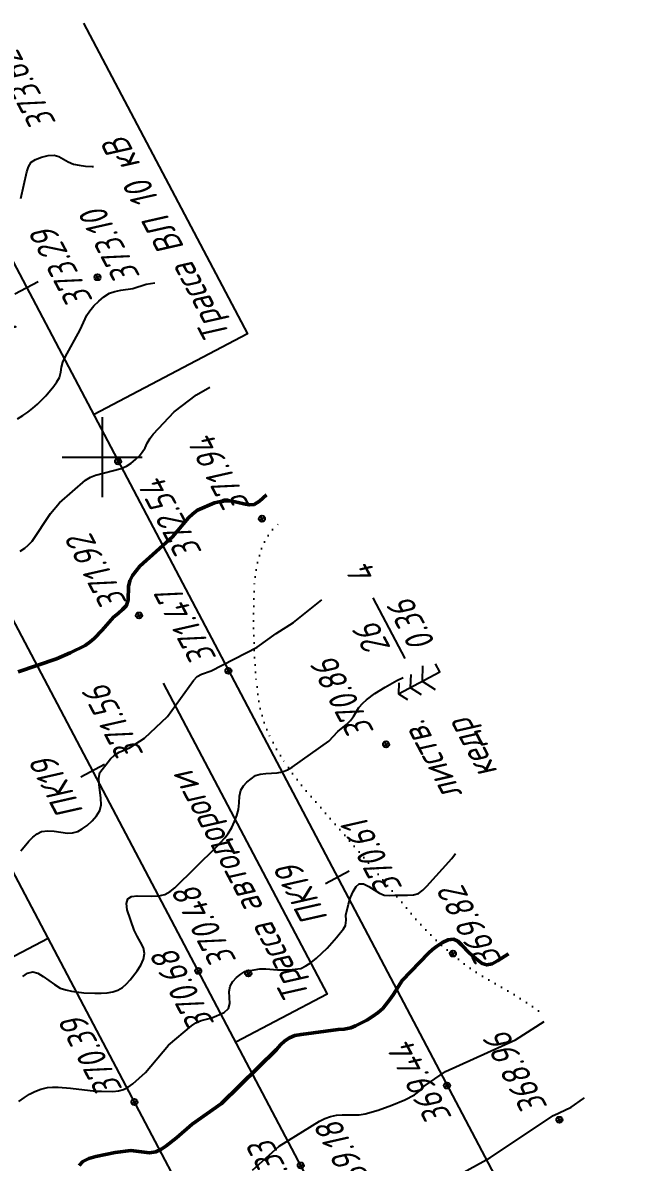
# Model space of a CAD drawing. Extents: x 1518325 to 1519424, y 2186901 to 2188655.
# Drawn here: x 1518988.1 to 1519078.3, y 2187494.2 to 2187665.2 of the extents above; entities that cross this region are included whole.
import ezdxf
from ezdxf.enums import TextEntityAlignment as Align

# ---------------------------------------------------------------- set-up
doc = ezdxf.new("R2010")
doc.units = 0
doc.linetypes.add('ИИDot', pattern=[1, 0, -1])
for name, color, linetype, lineweight in [('ИИ_ГЕОСЕТКА_025', 3, 'Continuous', 25), ('ИИ_КОНТУР_025', 7, 'ИИDot', 25), ('ИИ_ОТМЕТКА_025', 7, 'Continuous', 25), ('ИИ_ПИКЕТАЖ_025', 7, 'Continuous', 25), ('ИИ_РАЗМЕР_025', 7, 'Continuous', 25), ('ИИ_РЕЛЬЕФ_025', 34, 'Continuous', 25), ('ИИ_РЕЛЬЕФ_050', 34, 'Continuous', 50), ('ИИ_ТЕКСТ_025', 7, 'Continuous', 25), ('ИИ_ТРАССА_АД_025', 1, 'Continuous', 25), ('ИИ_ТРАССА_ЛЭП_025', 7, 'Continuous', 25), ('ИИ_ТРАССА_ТРУБ_025', 7, 'Continuous', 25), ('ИИ_УГОДЬЯ_025', 7, 'Continuous', 25)]:
    doc.layers.add(name, color=color, linetype=linetype, lineweight=lineweight)
doc.styles.add('VNIPISIMPLEXCUR', font='simplex.shx', dxfattribs={"width": 0.8, "oblique": 15})
doc.dimstyles.new('ИИ-2000-м-dm$2', dxfattribs={"dimscale": 2, "dimtxt": 2.5, "dimasz": 2.5, "dimexe": 1.25, "dimexo": 0, "dimgap": 1, "dimtad": 2, "dimtoh": 1, "dimzin": 1, "dimdsep": 46, "dimtxsty": 'VNIPISIMPLEXCUR', "dimcen": 2.5, "dimaunit": 1, "dimazin": 0, "dimtfac": 1, "dimtmove": 1, "dimatfit": 2, "dimfxl": 1, "dimarcsym": 0})

# ---------------------------------------------------------------- blocks, each defined once
blk = doc.blocks.new('ИИ05012')
at = {"color": 0, "linetype": 'Continuous', "lineweight": 25, "flags": 128}
for points in [[(0, 3), (0, -3)], [(-3, 0), (3, 0)]]:
    blk.add_lwpolyline(points, dxfattribs=at)
blk = doc.blocks.new('PICKET')
at = {"color": 0, "linetype": 'Continuous', "lineweight": 25}
for p, q in [((-0.23, 0), (0.23, 0)), ((0, 0.23), (0, -0.23))]:
    blk.add_line(p, q, dxfattribs=at)
blk.add_circle((0, 0), 0.23, dxfattribs=at)
at = {"color": 0, "linetype": 'Continuous', "style": 'VNIPISIMPLEXCUR', "oblique": 15, "width": 0.8}
blk.add_attdef('OTMETKA', (1.25, 0.3), '', height=2, dxfattribs=at)
at = {"color": 8, "linetype": 'Continuous', "style": 'VNIPISIMPLEXCUR', "oblique": 15, "width": 0.8, "flags": 1}
blk.add_attdef('NOMER', (1.25, -2.7), '', height=2, dxfattribs=at)
blk = doc.blocks.new('ИИ053672А')
at = {"color": 0, "linetype": 'Continuous'}
for points in [[(0.7, 3.096), (0, 3.5), (-0.7, 3.096)], [(0, 3.5), (0, 0), (0.7, 0)], [(0.85, 2.009), (0, 2.5), (-0.85, 2.009)], [(1, 0.923), (0, 1.5), (-1, 0.923)]]:
    blk.add_lwpolyline(points, dxfattribs=at)
at = {"color": 0, "linetype": 'Continuous', "style": 'VNIPISIMPLEXCUR', "oblique": 15, "width": 0.8}
blk.add_attdef('RACE1', text='', height=2, dxfattribs=at).set_placement((-2, 2.25), align=Align.RIGHT)
blk.add_attdef('HEIGHT', (2, 2.25), '', height=2, dxfattribs=at)
blk.add_attdef('DISTANCE', text='', height=2, dxfattribs=at).set_placement((8.5, 1.75), align=Align.MIDDLE_LEFT)
blk.add_attdef('RACE2', text='', height=2, dxfattribs=at).set_placement((-2, 1.25), align=Align.TOP_RIGHT)
blk.add_attdef('THICKNESS', text='', height=2, dxfattribs=at).set_placement((2, 1.25), align=Align.TOP_LEFT)
blk = doc.blocks.new('ИИ15001')
at = {"color": 0, "linetype": 'Continuous', "lineweight": 25}
blk.add_lwpolyline([(0, 1), (0, -1)], dxfattribs=at)
at = {"color": 0, "linetype": 'Continuous', "lineweight": 25, "style": 'VNIPISIMPLEXCUR', "oblique": 15, "width": 0.8}
blk.add_attdef('STATIONING', text='', height=2, dxfattribs=at).set_placement((0, 2), align=Align.CENTER)
at = {"color": 7, "linetype": 'Continuous', "lineweight": 25, "style": 'VNIPISIMPLEXCUR', "oblique": 15, "width": 0.8}
blk.add_attdef('HEIGHT', text='', height=2, dxfattribs=at).set_placement((0, -2), align=Align.TOP_CENTER)
blk = doc.blocks.new('*D54')
at = {"layer": 'Defpoints', "color": 0, "transparency": 16777216}
for p in [(1518412.38, 2188627.85), (1518818.43, 2187967.48), (1518780.69, 2187955.9), (1518760.91, 2187937.21), (1519297.92, 2186946.83)]:
    blk.add_point(p, dxfattribs=at)
at = {"layer": 'ИИ_РАЗМЕР_025', "color": 0, "lineweight": -2, "transparency": 16777216}
for p, q in [((1518777.92, 2187969.12), (1518771.87, 2187980.6)), ((1518777.22, 2187957.5), (1518777.92, 2187969.12))]:
    blk.add_line(p, q, dxfattribs=at)
blk.add_arc((1518772.88, 2187943.51), 14.65, 43.4519, 102.0835, dxfattribs=at)
at = {"layer": 'ИИ_РАЗМЕР_025', "color": 0, "transparency": 16777216}
for points in [[(1518770.04, 2187957.2), (1518769.59, 2187958.46), (1518766.06, 2187956.47)], [(1518784.06, 2187953.97), (1518782.97, 2187953.19), (1518785.84, 2187950.33)]]:
    blk.add_solid(points, dxfattribs=at)
at = {"layer": 'ИИ_РАЗМЕР_025', "color": 0, "transparency": 16777216, "insert": (1518770.55, 2187973.71), "char_height": 4, "attachment_point": 5, "rotation": 117.7798, "style": 'VNIPISIMPLEXCUR'}
blk.add_mtext("90°1'", dxfattribs=at)
blk = doc.blocks.new('*D55')
at = {"layer": 'Defpoints', "color": 0, "transparency": 16777216}
for p in [(1518412.38, 2188627.85), (1518814.13, 2187903.06), (1518791.07, 2187895.12), (1518786.56, 2187888.53), (1519297.92, 2186946.83)]:
    blk.add_point(p, dxfattribs=at)
at = {"layer": 'ИИ_РАЗМЕР_025', "color": 0, "lineweight": -2, "transparency": 16777216}
for p, q in [((1518788.1, 2187902.13), (1518782.05, 2187913.61)), ((1518791.4, 2187897.04), (1518788.1, 2187902.13))]:
    blk.add_line(p, q, dxfattribs=at)
blk.add_arc((1518798.52, 2187894.83), 7.46, 148.8919, 176.6782, dxfattribs=at)
at = {"layer": 'ИИ_РАЗМЕР_025', "color": 0, "transparency": 16777216}
for points in [[(1518791.68, 2187899.17), (1518792.6, 2187898.2), (1518795.05, 2187901.43)], [(1518791.73, 2187895.41), (1518790.43, 2187895.12), (1518791.93, 2187891.36)]]:
    blk.add_solid(points, dxfattribs=at)
at = {"layer": 'ИИ_РАЗМЕР_025', "color": 0, "transparency": 16777216, "insert": (1518780.73, 2187906.71), "char_height": 4, "attachment_point": 5, "rotation": 117.7798, "style": 'VNIPISIMPLEXCUR'}
blk.add_mtext("90°1'", dxfattribs=at)

msp = doc.modelspace()

# ---------------------------------------------------------------- linework, layer by layer
at = {"layer": 'ИИ_КОНТУР_025', "flags": 128}
msp.add_lwpolyline([(1519065.432, 2187516.898), (1519064.199, 2187517.768), (1519062.42, 2187518.939), (1519060.642, 2187520.026), (1519057.1, 2187522.046), (1519055.366, 2187523.177), (1519053.663, 2187524.423), (1519051.99, 2187525.783), (1519050.347, 2187527.256), (1519048.733, 2187528.844), (1519047.15, 2187530.546), (1519039.108, 2187540.094), (1519030.174, 2187550.39), (1519028.606, 2187552.413), (1519027.242, 2187554.376), (1519026.082, 2187556.279), (1519025.127, 2187558.122), (1519024.376, 2187559.905), (1519023.829, 2187561.628), (1519023.487, 2187563.291), (1519023.078, 2187566.713), (1519022.814, 2187570.447), (1519022.694, 2187574.493), (1519022.718, 2187578.851), (1519022.826, 2187581.006), (1519023.054, 2187582.957), (1519023.403, 2187584.704), (1519023.871, 2187586.247), (1519024.46, 2187587.586), (1519025.169, 2187588.72), (1519025.998, 2187589.651), (1519026.788, 2187590.256)], dxfattribs=at)
at = {"layer": 'ИИ_РЕЛЬЕФ_025'}
for points, elevation in [([(1518987.801, 2187638.81), (1518988.682, 2187642.794), (1518988.924, 2187643.556), (1518989.335, 2187644.245), (1518989.995, 2187644.664), (1518990.89, 2187645.025), (1518991.866, 2187645.265), (1518992.768, 2187645.323), (1518993.494, 2187645.125), (1518994.888, 2187644.298), (1518995.675, 2187643.976), (1518996.547, 2187643.793), (1518997.48, 2187643.671), (1518998.472, 2187643.61), (1518998.682, 2187643.61)], 373.5), ([(1518987.297, 2187605.745), (1518988.082, 2187606.224), (1518988.847, 2187606.752), (1518989.586, 2187607.325), (1518990.294, 2187607.942), (1518991.55, 2187609.212), (1518992.719, 2187610.622), (1518993.195, 2187611.31), (1518993.558, 2187611.949), (1518993.805, 2187612.741), (1518993.895, 2187613.494), (1518994.074, 2187614.266), (1518994.413, 2187615.003), (1518996.695, 2187619.104), (1518997.692, 2187621.276), (1518998.132, 2187621.957), (1518998.747, 2187622.696), (1518999.46, 2187623.42), (1519000.241, 2187624.067), (1519001.06, 2187624.575), (1519001.895, 2187624.87), (1519002.779, 2187625.047), (1519004.587, 2187625.302), (1519006.602, 2187625.95), (1519007.871, 2187626.166)], 373), ([(1518987.7, 2187585.884), (1518988.362, 2187586.344), (1518988.896, 2187586.765), (1518989.476, 2187587.363), (1518992.241, 2187591.54), (1518993.576, 2187593.134), (1518997.477, 2187596.519), (1518998.236, 2187597.001), (1518998.992, 2187597.302), (1519002.828, 2187598.311), (1519003.612, 2187598.65), (1519004.335, 2187599.108), (1519004.964, 2187599.616), (1519005.514, 2187600.158), (1519005.999, 2187600.719), (1519006.418, 2187601.392), (1519006.741, 2187602.098), (1519007.18, 2187602.857), (1519007.649, 2187603.457), (1519010.761, 2187606.804), (1519014.113, 2187609.337), (1519016.124, 2187610.5)], 372.5), ([(1518987.788, 2187540.925), (1518988.984, 2187542.347), (1518989.593, 2187542.97), (1518990.217, 2187543.475), (1518990.862, 2187543.819), (1518991.827, 2187543.895), (1518992.803, 2187543.88), (1518994.789, 2187543.58), (1518995.549, 2187543.611), (1518996.351, 2187543.803), (1518997.001, 2187544.184), (1518997.751, 2187544.729), (1518998.505, 2187545.4), (1518999.137, 2187546.175), (1518999.64, 2187546.962), (1518999.826, 2187547.811), (1518999.805, 2187548.793), (1518999.538, 2187550.879), (1518999.489, 2187551.845), (1518999.628, 2187552.669), (1519001.245, 2187554.724), (1519001.833, 2187555.269), (1519002.555, 2187555.712), (1519004.07, 2187556.369), (1519006.344, 2187557.799), (1519009.786, 2187561.084), (1519013.663, 2187566.455), (1519014.22, 2187567.05), (1519014.873, 2187567.413), (1519016.315, 2187567.925), (1519023.21, 2187571.489), (1519026.063, 2187573.544), (1519028.664, 2187575.19), (1519032.949, 2187578.56)], 371.5), ([(1518988.063, 2187522.047), (1518988.79, 2187522.54), (1518989.559, 2187522.749), (1518990.322, 2187522.554), (1518991.118, 2187522.061), (1518992.82, 2187520.828), (1518993.68, 2187520.308), (1518994.51, 2187520.056), (1518995.394, 2187519.859), (1518997.21, 2187519.614), (1518998.905, 2187519.536), (1518999.843, 2187519.544), (1519000.741, 2187519.602), (1519001.584, 2187519.747), (1519002.357, 2187520.019), (1519003.025, 2187520.419), (1519003.631, 2187520.934), (1519004.184, 2187521.528), (1519005.24, 2187522.92), (1519005.766, 2187523.754), (1519006.167, 2187524.625), (1519006.337, 2187525.49), (1519006.167, 2187526.347), (1519005.734, 2187527.205), (1519005.219, 2187528.087), (1519004.802, 2187529.017), (1519003.747, 2187532.072), (1519003.621, 2187533.004), (1519003.812, 2187533.704), (1519004.359, 2187534.046), (1519005.214, 2187534.155), (1519007.386, 2187534.095), (1519008.472, 2187534.139), (1519009.404, 2187534.371), (1519010.182, 2187534.807), (1519010.902, 2187535.368), (1519017.149, 2187541.495), (1519018.374, 2187542.851), (1519018.861, 2187543.506), (1519019.415, 2187544.43), (1519019.842, 2187545.331), (1519020.171, 2187546.215), (1519020.431, 2187547.087), (1519020.551, 2187548.105), (1519020.565, 2187549.103), (1519020.776, 2187550.015), (1519021.166, 2187550.658), (1519021.704, 2187551.233), (1519022.977, 2187552.206), (1519023.696, 2187552.429), (1519024.515, 2187552.509), (1519026.246, 2187552.593), (1519027.049, 2187552.769), (1519027.775, 2187553.082), (1519028.47, 2187553.478), (1519033.995, 2187557.348), (1519035.346, 2187558.802), (1519036.616, 2187559.851), (1519037.227, 2187560.445), (1519037.672, 2187561.048), (1519038.509, 2187562.408), (1519039.099, 2187563.087), (1519039.64, 2187563.569), (1519040.906, 2187564.533), (1519042.417, 2187565.494), (1519044.174, 2187566.454), (1519045.144, 2187566.933)], 371), ([(1518987.503, 2187503.307), (1518988.339, 2187503.912), (1518989.087, 2187504.376), (1518989.896, 2187504.794), (1518990.786, 2187505.136), (1518991.777, 2187505.371), (1518992.544, 2187505.445), (1518993.385, 2187505.443), (1518995.219, 2187505.284), (1518999.022, 2187504.827), (1518999.87, 2187504.837), (1519001.588, 2187504.801), (1519002.416, 2187504.867), (1519003.193, 2187505.065), (1519003.908, 2187505.433), (1519004.573, 2187505.933), (1519006.483, 2187507.658), (1519009.955, 2187511.729), (1519013.397, 2187514.666), (1519014.032, 2187515.07), (1519014.854, 2187515.421), (1519016.414, 2187515.838), (1519018.277, 2187516.65), (1519018.958, 2187517.241), (1519019.146, 2187517.976), (1519019.032, 2187519.81), (1519019.176, 2187520.62), (1519019.585, 2187521.28), (1519020.143, 2187521.887), (1519020.774, 2187522.403), (1519021.407, 2187522.794), (1519023.625, 2187523.209), (1519024.511, 2187523.173), (1519026.292, 2187523.031), (1519028.048, 2187523.072), (1519029.787, 2187523.242), (1519030.535, 2187523.623), (1519031.328, 2187524.154), (1519032.143, 2187524.802), (1519033.746, 2187526.311), (1519035.151, 2187527.875), (1519036.169, 2187529.219), (1519036.474, 2187529.723), (1519036.582, 2187530.507), (1519036.541, 2187531.276), (1519036.952, 2187532.901), (1519037.258, 2187533.885), (1519037.63, 2187534.808), (1519038.063, 2187535.538), (1519038.557, 2187535.946), (1519039.207, 2187535.932), (1519039.982, 2187535.575), (1519041.591, 2187534.56), (1519042.27, 2187534.265), (1519043.121, 2187534.208), (1519043.896, 2187534.256), (1519044.822, 2187534.266), (1519045.772, 2187534.244), (1519046.673, 2187534.285), (1519047.453, 2187534.483), (1519048.084, 2187535.011), (1519048.677, 2187535.588), (1519052.445, 2187539.747), (1519053.001, 2187540.497)], 370.5), ([(1519022.535, 2187492.97), (1519026.526, 2187496.575), (1519032.578, 2187500.352), (1519033.409, 2187500.744), (1519034.219, 2187501.044), (1519035.118, 2187501.242), (1519035.982, 2187501.304), (1519037.677, 2187501.268), (1519038.545, 2187501.292), (1519039.451, 2187501.425), (1519041.362, 2187501.965), (1519043.45, 2187502.718), (1519045.383, 2187503.536), (1519046.83, 2187504.269), (1519047.679, 2187504.93), (1519048.31, 2187505.57), (1519051.489, 2187507.785), (1519062.01, 2187512.528), (1519066.287, 2187515.275)], 369.5), ([(1519051.71, 2187491.287), (1519058.124, 2187494.83), (1519067.682, 2187501.164), (1519070.334, 2187502.418), (1519072.177, 2187503.714), (1519072.317, 2187503.829)], 369)]:
    msp.add_lwpolyline(points, dxfattribs=dict(at, elevation=elevation))
at = {"layer": 'ИИ_РЕЛЬЕФ_050'}
for points, elevation in [([(1518987.372, 2187567.749), (1518993.119, 2187569.718), (1518995.17, 2187570.599), (1518997.455, 2187571.746), (1518998.202, 2187572.249), (1518998.796, 2187572.762), (1518999.96, 2187573.999), (1519001.69, 2187575.986), (1519002.388, 2187576.523), (1519003.036, 2187577.105), (1519003.636, 2187577.73), (1519003.866, 2187578.562), (1519003.952, 2187580.561), (1519004.128, 2187581.446), (1519004.558, 2187582.242), (1519005.644, 2187583.643), (1519010.524, 2187588.055), (1519012.937, 2187590.88), (1519013.577, 2187591.5), (1519014.261, 2187592.015), (1519016.846, 2187593.11), (1519017.739, 2187593.33), (1519018.626, 2187593.45), (1519019.483, 2187593.374), (1519020.366, 2187593.204), (1519021.236, 2187592.975), (1519022.055, 2187592.823), (1519022.784, 2187592.871), (1519023.595, 2187593.369), (1519024.637, 2187594.34)], 372), ([(1518996.532, 2187493.698), (1518997.091, 2187494.298), (1518997.981, 2187494.72), (1518999.05, 2187495.018), (1519001.935, 2187495.637), (1519004.305, 2187495.931), (1519007.079, 2187495.604), (1519008.031, 2187495.754), (1519008.786, 2187496.08), (1519009.557, 2187496.568), (1519011.132, 2187497.85), (1519013.506, 2187499.882), (1519017.89, 2187502.971), (1519026.153, 2187511.112), (1519026.745, 2187511.768), (1519027.367, 2187512.373), (1519028.065, 2187512.855), (1519028.9, 2187513.171), (1519029.817, 2187513.353), (1519035.389, 2187514.097), (1519036.28, 2187514.153), (1519037.268, 2187514.35), (1519037.97, 2187514.637), (1519039.661, 2187515.513), (1519040.54, 2187516.059), (1519041.368, 2187516.648), (1519042.09, 2187517.257), (1519043.136, 2187518.585), (1519043.627, 2187519.275), (1519044.977, 2187521.451), (1519048.931, 2187525.544), (1519049.543, 2187526.087), (1519050.122, 2187526.526), (1519051.034, 2187527.13), (1519051.885, 2187527.55), (1519052.699, 2187527.638), (1519053.318, 2187527.355), (1519053.908, 2187526.811), (1519055.07, 2187525.565), (1519056.348, 2187524.48), (1519056.996, 2187524.011), (1519057.677, 2187523.791), (1519058.463, 2187523.945), (1519059.287, 2187524.388), (1519060.936, 2187525.434)], 370)]:
    msp.add_lwpolyline(points, dxfattribs=dict(at, elevation=elevation))
at = {"layer": 'ИИ_ТЕКСТ_025'}
for points in [[(1518997.192, 2187665.133), (1519021.768, 2187618.48), (1518998.699, 2187606.327)], [(1518951.751, 2187581.924), (1518982.777, 2187523.029), (1518991.865, 2187527.816)], [(1519009.144, 2187566.064), (1519033.72, 2187519.411), (1519020.026, 2187512.197)]]:
    msp.add_lwpolyline(points, dxfattribs=at)
at = {"layer": 'ИИ_ТРАССА_АД_025'}
msp.add_lwpolyline([(1519313.519, 2186955.051), (1518814.129, 2187903.058)], dxfattribs=at)
at = {"layer": 'ИИ_ТРАССА_ЛЭП_025'}
msp.add_lwpolyline([(1518870.356, 2187842.807), (1518873.308, 2187844.362), (1519335.639, 2186966.703)], dxfattribs=at)
at = {"layer": 'ИИ_ТРАССА_ТРУБ_025', "color": 4}
msp.add_lwpolyline([(1519297.92, 2186946.834), (1518412.378, 2188627.85)], dxfattribs=at)
at = {"layer": 'ИИ_УГОДЬЯ_025'}
msp.add_lwpolyline([(1519045.42, 2187569.788), (1519040.619, 2187578.901)], dxfattribs=at)

# ---------------------------------------------------------------- block references
at = {"layer": 'ИИ_ГЕОСЕТКА_025', "xscale": 2, "yscale": 2, "zscale": 2}
msp.add_blockref('ИИ05012', (1519000, 2187600), dxfattribs=at)
at = {"layer": 'ИИ_ОТМЕТКА_025'}
ref = msp.add_blockref('PICKET', (1518984.57, 2187652.77, 373.62), dxfattribs=dict(at, xscale=2, yscale=2, zscale=2, rotation=117.7797222222222))
ref.add_attrib('OTMETKA', '373.62', (1518993.16, 2187650.187, 373.62), dxfattribs={"layer": '0', "color": 0, "linetype": 'Continuous', "height": 4, "rotation": 117.77972, "style": 'VNIPISIMPLEXCUR', "oblique": 15, "width": 0.8})
ref = msp.add_blockref('PICKET', (1518999.283, 2187626.992, 373.1), dxfattribs=dict(at, xscale=2, yscale=2, zscale=2, rotation=117.7797222222222))
ref.add_attrib('OTMETKA', '373.10', (1519005.779, 2187627.112, 373.1), dxfattribs={"layer": '0', "color": 0, "linetype": 'Continuous', "height": 4, "rotation": 117.77972, "style": 'VNIPISIMPLEXCUR', "oblique": 15, "width": 0.8})
at = {"layer": 'ИИ_ОТМЕТКА_025', "xscale": 2, "yscale": 2, "zscale": 2}
for p, rotation, values in [((1519023.936, 2187590.753, 371.94), 117.7797222222222, {'OTMETKA': '371.94'}), ((1519005.51, 2187576.23, 371.92), 117.7797222222222, {'OTMETKA': '371.92'}), ((1519018.931, 2187567.92, 371.47), 117.7792673703056, {'OTMETKA': '371.47'}), ((1519042.58, 2187556.88, 370.86), 117.7797222222222, {'OTMETKA': '370.86'}), ((1519021.919, 2187522.513, 370.48), 117.7797222222222, {'OTMETKA': '370.48'}), ((1519004.827, 2187503.209, 370.39), 117.7797222222222, {'OTMETKA': '370.39'}), ((1519068.58, 2187500.54, 368.96), 117.7797222222222, {'OTMETKA': '368.96'})]:
    msp.add_blockref('PICKET', p, dxfattribs=dict(at, rotation=rotation)).add_auto_attribs(values)
at = {"layer": 'ИИ_ОТМЕТКА_025'}
ref = msp.add_blockref('PICKET', (1519002.374, 2187599.35, 372.54), dxfattribs=dict(at, xscale=2, yscale=2, zscale=2, rotation=117.7792673703056))
ref.add_attrib('OTMETKA', '372.54', (1519015.05, 2187585.751, 372.54), dxfattribs={"layer": '0', "color": 0, "linetype": 'Continuous', "height": 4, "rotation": 117.77927, "style": 'VNIPISIMPLEXCUR', "oblique": 15, "width": 0.8})
ref = msp.add_blockref('PICKET', (1519052.591, 2187525.494, 369.82), dxfattribs=dict(at, xscale=2, yscale=2, zscale=2, rotation=117.7797222222222))
ref.add_attrib('OTMETKA', '369.82', (1519060.037, 2187524.533, 369.82), dxfattribs={"layer": '0', "color": 0, "linetype": 'Continuous', "height": 4, "rotation": 117.77972, "style": 'VNIPISIMPLEXCUR', "oblique": 15, "width": 0.8})
ref = msp.add_blockref('PICKET', (1519014.397, 2187522.884, 370.68), dxfattribs=dict(at, xscale=2, yscale=2, zscale=2, rotation=117.7792673703056))
ref.add_attrib('OTMETKA', '370.68', (1519016.927, 2187515, 370.68), dxfattribs={"layer": '0', "color": 0, "linetype": 'Continuous', "height": 4, "rotation": 117.77927, "style": 'VNIPISIMPLEXCUR', "oblique": 15, "width": 0.8})
ref = msp.add_blockref('PICKET', (1519051.715, 2187505.685, 369.44), dxfattribs=dict(at, xscale=2, yscale=2, zscale=2, rotation=117.7792673703056))
ref.add_attrib('OTMETKA', '369.44', (1519052.546, 2187500.893, 369.44), dxfattribs={"layer": '0', "color": 0, "linetype": 'Continuous', "height": 4, "rotation": 117.77927, "style": 'VNIPISIMPLEXCUR', "oblique": 15, "width": 0.8})
ref = msp.add_blockref('PICKET', (1519039.624, 2187486.031, 369.18), dxfattribs=dict(at, xscale=2, yscale=2, zscale=2, rotation=117.7797222222222))
ref.add_attrib('OTMETKA', '369.18', (1519041.323, 2187489.752, 369.18), dxfattribs={"layer": '0', "color": 0, "linetype": 'Continuous', "height": 4, "rotation": 117.77972, "style": 'VNIPISIMPLEXCUR', "oblique": 15, "width": 0.8})
ref = msp.add_blockref('PICKET', (1519029.777, 2187493.687, 369.33), dxfattribs=dict(at, xscale=2, yscale=2, zscale=2, rotation=117.7792673703056))
ref.add_attrib('OTMETKA', '369.33', (1519031.349, 2187486.415, 369.33), dxfattribs={"layer": '0', "color": 0, "linetype": 'Continuous', "height": 4, "rotation": 117.77927, "style": 'VNIPISIMPLEXCUR', "oblique": 15, "width": 0.8})
at = {"layer": 'ИИ_ПИКЕТАЖ_025', "color": 7, "xscale": 2, "yscale": 2, "zscale": 2}
for p, rotation, values in [((1518988.636, 2187625.429, 373.29), 117.7792674109028, {'STATIONING': 'ПК20', 'HEIGHT': '373.29'}), ((1519035.243, 2187536.954, 370.61), 117.7792680027665, {'STATIONING': 'ПК19', 'HEIGHT': '370.61'})]:
    msp.add_blockref('ИИ15001', p, dxfattribs=dict(at, rotation=rotation)).add_auto_attribs(values)
at = {"layer": 'ИИ_ПИКЕТАЖ_025', "color": 1}
ref = msp.add_blockref('ИИ15001', (1518998.55, 2187552.966, 371.56), dxfattribs=dict(at, xscale=2, yscale=2, zscale=2, rotation=117.7791666666666))
ref.add_attrib('STATIONING', 'ПК19', dxfattribs={"layer": '0', "color": 0, "linetype": 'Continuous', "lineweight": 25, "height": 4, "rotation": 117.77917, "style": 'VNIPISIMPLEXCUR', "oblique": 15, "width": 0.8}).set_placement((1518995.011, 2187551.101, 371.56), align=Align.CENTER)
ref.add_attrib('HEIGHT', '371.56', dxfattribs={"layer": '0', "color": 7, "linetype": 'Continuous', "lineweight": 25, "height": 4, "rotation": 117.77917, "style": 'VNIPISIMPLEXCUR', "oblique": 15, "width": 0.8}).set_placement((1518999.914, 2187558.959, 371.56), align=Align.TOP_CENTER)
at = {"layer": 'ИИ_УГОДЬЯ_025'}
ref = msp.add_blockref('ИИ053672А', (1519050.619, 2187567.754), dxfattribs=dict(at, xscale=1.999999999999999, yscale=1.999999999999999, zscale=1.999999999999999, rotation=117.7797222222222))
ref.add_attrib('RACE1', 'листв.', dxfattribs={"layer": '0', "color": 0, "linetype": 'Continuous', "height": 4, "rotation": 117.77972, "style": 'VNIPISIMPLEXCUR', "oblique": 15, "width": 0.8}).set_placement((1519048.094, 2187560.819), align=Align.RIGHT)
ref.add_attrib('RACE2', 'кедр', dxfattribs={"layer": '0', "color": 0, "linetype": 'Continuous', "height": 4, "rotation": 117.77972, "style": 'VNIPISIMPLEXCUR', "oblique": 15, "width": 0.8}).set_placement((1519051.435, 2187559.277), align=Align.TOP_RIGHT)
ref.add_attrib('HEIGHT', '26', (1519043.351, 2187571.345), dxfattribs={"layer": '0', "color": 0, "linetype": 'Continuous', "height": 4, "rotation": 117.77972, "style": 'VNIPISIMPLEXCUR', "oblique": 15, "width": 0.8})
ref.add_attrib('THICKNESS', '0.36', dxfattribs={"layer": '0', "color": 0, "linetype": 'Continuous', "height": 4, "rotation": 117.77972, "style": 'VNIPISIMPLEXCUR', "oblique": 15, "width": 0.8}).set_placement((1519046.542, 2187570.128), align=Align.TOP_LEFT)
ref.add_attrib('DISTANCE', '4', dxfattribs={"layer": '0', "color": 0, "linetype": 'Continuous', "height": 4, "rotation": 117.77972, "style": 'VNIPISIMPLEXCUR', "oblique": 15, "width": 0.8}).set_placement((1519039.599, 2187581.163), align=Align.MIDDLE_LEFT)

# ---------------------------------------------------------------- texts
at = {"layer": 'ИИ_ТЕКСТ_025', "style": 'VNIPISIMPLEXCUR', "oblique": 15, "width": 0.8}
for s, p in [('Трасса ВЛ 10 кВ', (1519019.293, 2187618.346)), ('Трасса автодороги', (1519031.245, 2187519.277))]:
    msp.add_text(s, height=4, rotation=117.77972, dxfattribs=at).set_placement(p)

# ---------------------------------------------------------------- dimensions: what is measured, and where the dimension line sits
at = {"layer": 'ИИ_РАЗМЕР_025'}
for base, line1, line2, picture, middle in [((1518780.695, 2187955.898), ((1518760.909, 2187937.208), (1518818.429, 2187967.478)), ((1519297.92, 2186946.834), (1518412.378, 2188627.85)), '*D54', (1518770.553, 2187973.705)), ((1518791.072, 2187895.122), ((1519297.92, 2186946.834), (1518412.378, 2188627.85)), ((1518814.129, 2187903.058), (1518786.559, 2187888.528)), '*D55', (1518780.731, 2187906.714))]:
    dim = msp.add_angular_dim_2l(base=base, line1=line1, line2=line2, dimstyle='ИИ-2000-м-dm$2', override={"dimtxt": 2, "dimasz": 2, "dimzin": 0}, dxfattribs=at)
    dim.commit()
    dim.dimension.update_dxf_attribs({"geometry": picture, "text_midpoint": middle, "dimtype": 162})

doc.saveas('drawing.dxf')
